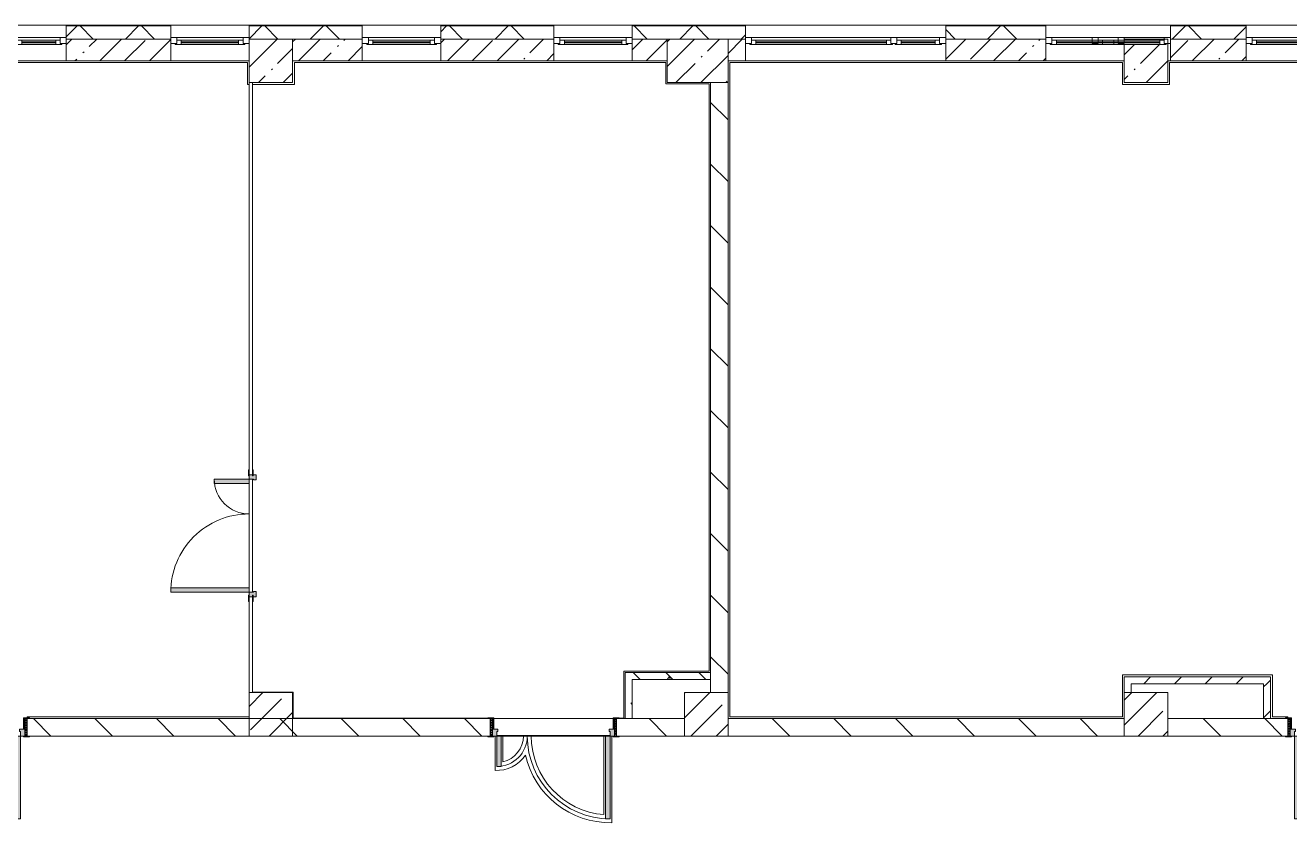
# Model space of a CAD drawing. Header units: millimetres. Extents: x 35111 to 235598, y -8553 to 29000.
# Drawn here: x 211568 to 226088, y 12405 to 21558 of the extents above; entities that cross this region are included whole.
import ezdxf

# ---------------------------------------------------------------- set-up
doc = ezdxf.new("R2010")
doc.units = ezdxf.units.MM
for name, color, linetype, lineweight, true_color in [('A-DOOR-2', 7, 'Continuous', 5, 0xaaaaaa), ('A-DOOR-3', 7, 'Continuous', 5, 0xe2e2e2), ('A-DOOR-FRAM-2', 7, 'Continuous', 5, 0xe2e2e2), ('A-DOOR-FRAM-3', 7, 'Continuous', 5, 0xaaaaaa), ('A-FLOR-2', 7, 'Continuous', 5, 0xaaaaaa), ('I-WALL-4', 7, 'Continuous', 5, 0x787878)]:
    doc.layers.add(name, color=color, linetype=linetype, lineweight=lineweight, true_color=true_color)
for name, color, linetype, lineweight in [('A-GLAZ-2', 7, 'Continuous', 5), ('A-WALL', 7, 'Continuous', 9), ('A-WALL-2', 7, 'Continuous', 5), ('I-WALL-3', 7, 'Continuous', 5), ('S-COLS-1', 7, 'Continuous', 5)]:
    doc.layers.add(name, color=color, linetype=linetype, lineweight=lineweight)
pattern_1 = [(45, (108587.53, 0), (-285.1231, 285.1231), []), (45, (108872.65, 0), (-285.1231, 285.1231), [504.031, -100.806, 16.764, -84.042])]
pattern_2 = [(135, (108587.53, 0), (-353.5534, -353.5534), [])]
pattern_3 = [(135, (108587.53, 0), (-377.1708, -377.1708), [533.4, -88.9, 17.78, -88.9]), (135, (108587.53, 376.94), (-377.1708, -377.1708), []), (50, (108587.53, 0), (637.6445, -55.7866), [66.675, -733.425]), (355, (108587.5, 0), (-123.3494, 668.6992), [53.34, -586.74]), (100.451, (108640.66, -4.65), (514.299, 612.908), [56.665, -623.315]), (46.184, (108587.5, 177.8), (948.7764, -147.1497), [100.012, -1100.137]), (96.636, (108666.6, 165.5), (830.909, 865.997), [84.998, -934.973]), (351.184, (108587.5, 177.8), (830.918, 865.988), [80.01, -880.11]), (21, (108676.43, 133.35), (530.6506, -357.9283), [66.675, -733.425]), (326, (108676.4, 133.35), (216.308, 644.6585), [53.34, -586.74]), (71.451, (108720.65, 103.5), (746.9596, 286.7243), [56.665, -623.315]), (37.5, (108587.53, 0), (10.81053, 295.9426), [16.764, -562.864, 16.764, -578.866, -588.962]), (37.5, (108587.53, 0), (10.81053, 295.9426), [-1175.258, 16.764, -572.198]), (7.5, (108587.53, 0), (233.8692, 350.63175), [16.764, -322.834, 16.764, -549.529, -224.472]), (7.5, (108587.53, 0), (233.8692, 350.63175), [-905.891, 16.764, -207.708]), (327.5, (108389.28, 0), (474.5678, -20.0513), [16.764, -205.486, 16.764, -676.656, -920.115]), (327.5, (108389.28, 0), (474.5678, -20.0513), [-915.67, 16.764, -903.351]), (317.5, (108300.4, 0), (518.4522, 88.9934), [16.764, -272.161, 16.764, -443.738, -653.415]), (317.5, (108300.4, 0), (518.4522, 88.9934), [-749.427, 16.764, -636.651])]
pattern_4 = [(45, (108587.53, 0), (-176.7767, 176.7767), [])]

# ---------------------------------------------------------------- blocks, each defined once
blk = doc.blocks.new('120_Окно_СКБ_1Ст - 120_Окно_СКБ_1Ст 900х2500_h_ с форточкой-22877787-3_9_2_птичка')
at = {"layer": 'A-GLAZ-2'}
for p, q in [((-450, -127), (-450, -57)), ((-450, -57), (-380, -57)), ((450, -57), (-450, -57)), ((-380, -127), (-450, -127)), ((-450, -127), (-400, -127)), ((-380, -127), (-400, -127)), ((-400, -127), (-400, -137)), ((-400, -137), (400, -137)), ((400, -137), (-400, -137)), ((-380, -57), (-380, -127)), ((380, -87), (-380, -87)), ((-380, -87), (-380, -127)), ((-330, -137), (-330, -87)), ((-330, -107), (330, -107)), ((330, -117), (-330, -117)), ((330, -137), (330, -87)), ((380, -127), (380, -57)), ((380, -57), (450, -57)), ((380, -127), (380, -87)), ((450, -127), (380, -127)), ((400, -127), (380, -127)), ((400, -137), (400, -127)), ((450, -57), (450, -127))]:
    blk.add_line(p, q, dxfattribs=at)
blk = doc.blocks.new('120_Окно_СКБ_1Ст - 120_Окно_СКБ_1Ст 900х2500_h_ с форточкой-22876038-3_9_2_птичка')
at = {"layer": 'A-GLAZ-2'}
for p, q in [((-450, -127), (-450, -57)), ((-450, -57), (-380, -57)), ((450, -57), (-450, -57)), ((-380, -127), (-450, -127)), ((-450, -127), (-400, -127)), ((-380, -127), (-400, -127)), ((-400, -127), (-400, -137)), ((-400, -137), (400, -137)), ((400, -137), (-400, -137)), ((-380, -57), (-380, -127)), ((380, -87), (-380, -87)), ((-380, -87), (-380, -127)), ((-330, -137), (-330, -87)), ((-330, -107), (330, -107)), ((330, -117), (-330, -117)), ((330, -137), (330, -87)), ((380, -127), (380, -57)), ((380, -57), (450, -57)), ((380, -127), (380, -87)), ((450, -127), (380, -127)), ((400, -127), (380, -127)), ((400, -127), (450, -127)), ((400, -137), (400, -127)), ((450, -57), (450, -127))]:
    blk.add_line(p, q, dxfattribs=at)
blk = doc.blocks.new('120_Окно_СКБ_1Ст - 120_Окно_СКБ_1Ст 900х2500_h_ с форточкой-V240-3_9_2_птичка')
at = {"layer": 'A-GLAZ-2'}
for p, q in [((-450, -127), (-450, -57)), ((-450, -57), (-380, -57)), ((450, -57), (-450, -57)), ((-380, -127), (-450, -127)), ((-450, -127), (-400, -127)), ((-380, -127), (-400, -127)), ((-400, -127), (-400, -137)), ((-400, -137), (400, -137)), ((400, -137), (-400, -137)), ((-380, -57), (-380, -127)), ((380, -87), (-380, -87)), ((-380, -87), (-380, -127)), ((-330, -137), (-330, -87)), ((-330, -107), (330, -107)), ((330, -117), (-330, -117)), ((330, -137), (330, -87)), ((380, -127), (380, -57)), ((380, -57), (450, -57)), ((380, -127), (380, -87)), ((450, -127), (380, -127)), ((400, -127), (380, -127)), ((400, -127), (450, -127)), ((400, -137), (400, -127)), ((450, -57), (450, -127))]:
    blk.add_line(p, q, dxfattribs=at)
blk = doc.blocks.new('120_Окно_СКБ_2Ст_Фрамуга сверху - 120_Окно_СКБ_2Ст_2300х2500_h_ ДОО-19727959-3_9_2_птичка')
at = {"layer": 'A-GLAZ-2'}
for p, q in [((-1150, -127), (-1150, -57)), ((-1150, -57), (-1080, -57)), ((1150, -57), (-1150, -57)), ((-1080, -127), (-1150, -127)), ((-1150, -127), (-1100, -127)), ((-1080, -127), (-1100, -127)), ((-1100, -127), (-1100, -137)), ((-1100, -137), (540, -137)), ((540, -137), (-1100, -137)), ((-1080, -57), (-1080, -127)), ((-1080, -57), (1080, -57)), ((520, -87), (-1080, -87)), ((-1080, -87), (-1080, -127)), ((-1030, -137), (-1030, -87)), ((-1030, -107), (470, -107)), ((470, -117), (-1030, -117)), ((470, -137), (470, -87)), ((520, -127), (520, -57)), ((520, -57), (590, -57)), ((520, -127), (520, -87)), ((590, -127), (520, -127)), ((540, -127), (520, -127)), ((540, -127), (570, -127)), ((540, -127), (570, -127)), ((540, -137), (540, -127)), ((590, -127), (570, -127)), ((570, -127), (570, -137)), ((570, -137), (1100, -137)), ((1100, -137), (570, -137)), ((590, -57), (590, -127)), ((1080, -87), (590, -87)), ((590, -87), (590, -127)), ((640, -137), (640, -87)), ((640, -107), (1030, -107)), ((1030, -117), (640, -117)), ((1030, -137), (1030, -87)), ((1080, -127), (1080, -57)), ((1080, -57), (1150, -57)), ((1080, -127), (1080, -87)), ((1150, -127), (1080, -127)), ((1100, -127), (1080, -127)), ((1100, -127), (1150, -127)), ((1100, -137), (1100, -127)), ((1150, -57), (1150, -127))]:
    blk.add_line(p, q, dxfattribs=at)
blk = doc.blocks.new('120_Окно_СКБ_2Ст_Фрамуга сверху - 120_Окно_СКБ_2Ст_2300х2500_h_ ДОО-23103760-3_9_2_птичка')
at = {"layer": 'A-GLAZ-2'}
for p, q in [((-1150, -127), (-1150, -57)), ((-1150, -57), (-1080, -57)), ((1150, -57), (-1150, -57)), ((-1080, -127), (-1150, -127)), ((-1150, -127), (-1100, -127)), ((-1080, -127), (-1100, -127)), ((-1100, -127), (-1100, -137)), ((-1100, -137), (540, -137)), ((540, -137), (-1100, -137)), ((-1080, -57), (-1080, -127)), ((-1080, -57), (1080, -57)), ((520, -87), (-1080, -87)), ((-1080, -87), (-1080, -127)), ((-1030, -137), (-1030, -87)), ((-1030, -107), (470, -107)), ((470, -117), (-1030, -117)), ((470, -137), (470, -87)), ((520, -127), (520, -57)), ((520, -57), (590, -57)), ((520, -127), (520, -87)), ((590, -127), (520, -127)), ((540, -127), (520, -127)), ((540, -127), (570, -127)), ((540, -127), (570, -127)), ((540, -137), (540, -127)), ((590, -127), (570, -127)), ((570, -127), (570, -137)), ((570, -137), (1100, -137)), ((1100, -137), (570, -137)), ((590, -57), (590, -127)), ((1080, -87), (590, -87)), ((590, -87), (590, -127)), ((640, -137), (640, -87)), ((640, -107), (1030, -107)), ((1030, -117), (640, -117)), ((1030, -137), (1030, -87)), ((1080, -127), (1080, -57)), ((1080, -57), (1150, -57)), ((1080, -127), (1080, -87)), ((1150, -127), (1080, -127)), ((1100, -127), (1080, -127)), ((1100, -127), (1150, -127)), ((1100, -137), (1100, -127)), ((1150, -57), (1150, -127))]:
    blk.add_line(p, q, dxfattribs=at)
blk = doc.blocks.new('110_Дверь_СКБ_2Ст - Д-6_л__ ДОО_Дв_1450x2100h_Дверь из раздевальной в коридор-32357677-3_9_2_птичка')
at = {"layer": 'A-DOOR-2'}
h = blk.add_hatch(dxfattribs=at)
h.set_pattern_fill('FP_134', color=256, style=0, pattern_type=2)
h.set_pattern_definition([(135, (1576.41, 164.685), (-14.14214, -14.14214), []), (225, (1576.41, 164.685), (14.14214, -14.14214), [])])
h.paths.add_polyline_path([(737.5, 100), (712.5, 100), (712.5, -100), (737.5, -100), (737.5, -34.8)])
at = {"layer": 'A-DOOR-3'}
for points in [[(-587.5, 1050), (-637.5, 1050), (-637.5, 100), (-587.5, 100), (-587.5, 543.6)], [(612.5, 450), (612.5, 100), (662.5, 100), (662.5, 450)]]:
    blk.add_hatch(color=256, dxfattribs=at).paths.add_polyline_path(points)
h = blk.add_hatch(color=256, dxfattribs=at)
h.paths.add_polyline_path([(662.5, 100), (662.5, 50), (652.5, 50), (652.5, 20), (712.5, 20), (712.5, 100), (672.8, 100)])
h.paths.add_polyline_path([(-637.5, 100), (-687.5, 100), (-687.5, 20), (-627.5, 20), (-627.5, 50), (-637.5, 50)])
at = {"layer": 'A-DOOR-FRAM-2'}
for points in [[(-672.5, 108), (-742.5, 108), (-742.5, 100), (-672.5, 100)], [(-672.5, 20), (-687.5, 20), (-687.5, -100), (-672.5, -100), (-672.5, -34.8)], [(697.5, 108), (697.5, 100), (767.5, 100), (767.5, 108)], [(712.5, 20), (697.5, 20), (697.5, -100), (712.5, -100), (712.5, -34.8)], [(-672.5, -100), (-742.5, -100), (-742.5, -108), (-672.5, -108)], [(697.5, -100), (697.5, -108), (767.5, -108), (767.5, -100)]]:
    blk.add_hatch(color=256, dxfattribs=at).paths.add_polyline_path(points)
at = {"layer": 'A-DOOR-FRAM-3'}
h = blk.add_hatch(dxfattribs=at)
h.set_pattern_fill('FP_135', color=256, style=0, pattern_type=2)
h.set_pattern_definition([(45, (-546.384, 164.685), (-14.1421, 14.1421), []), (135, (-546.384, 164.685), (-14.1421, -14.1421), [])])
h.paths.add_polyline_path([(-712.5, 100), (-712.5, -100), (-687.5, -100), (-687.5, 100)])
at = {"layer": 'A-DOOR-2'}
for p, q in [((-637.5, 1050), (-637.5, 100)), ((-587.5, 1050), (-637.5, 1050)), ((-587.5, 100), (-587.5, 1050)), ((662.5, 450), (612.5, 450)), ((612.5, 450), (612.5, 100)), ((662.5, 100), (662.5, 450)), ((-637.5, 100), (-587.5, 100)), ((612.5, 100), (662.5, 100))]:
    blk.add_line(p, q, dxfattribs=at)
for centre, radius, start, end in [((-637.5, 100), 950, 0, 90), ((662.5, 100), 350, 90, 180)]:
    blk.add_arc(centre, radius, start, end, dxfattribs=at)
at = {"layer": 'A-DOOR-FRAM-3'}
for p, q in [((-672.5, 108), (-742.5, 108)), ((-742.5, 108), (-742.5, 100)), ((-742.5, 100), (-672.5, 100)), ((-687.5, 100), (-712.5, 100)), ((-712.5, 100), (-712.5, -100)), ((-637.5, 100), (-687.5, 100)), ((-687.5, 100), (-687.5, 20)), ((-687.5, -100), (-687.5, 100)), ((-687.5, 20), (-627.5, 20)), ((-672.5, 20), (-687.5, 20)), ((-687.5, 20), (-687.5, -100)), ((-672.5, 100), (-672.5, 108)), ((-672.5, -100), (-672.5, 20)), ((-637.5, 50), (-637.5, 100)), ((-627.5, 50), (-637.5, 50)), ((-627.5, 20), (-627.5, 50)), ((662.5, 50), (652.5, 50)), ((652.5, 50), (652.5, 20)), ((652.5, 20), (712.5, 20)), ((662.5, 100), (662.5, 50)), ((712.5, 100), (662.5, 100)), ((767.5, 108), (697.5, 108)), ((697.5, 108), (697.5, 100)), ((697.5, 100), (767.5, 100)), ((712.5, 20), (697.5, 20)), ((697.5, 20), (697.5, -100)), ((712.5, 20), (712.5, 100)), ((737.5, 100), (712.5, 100)), ((712.5, 100), (712.5, -100)), ((712.5, -100), (712.5, 20)), ((737.5, -100), (737.5, 100)), ((767.5, 100), (767.5, 108)), ((-672.5, -100), (-742.5, -100)), ((-742.5, -100), (-742.5, -108)), ((-742.5, -108), (-672.5, -108)), ((-712.5, -100), (-687.5, -100)), ((-687.5, -100), (-672.5, -100)), ((-672.5, -108), (-672.5, -100)), ((697.5, -100), (712.5, -100)), ((767.5, -100), (697.5, -100)), ((697.5, -100), (697.5, -108)), ((697.5, -108), (767.5, -108)), ((712.5, -100), (737.5, -100)), ((767.5, -108), (767.5, -100))]:
    blk.add_line(p, q, dxfattribs=at)
blk = doc.blocks.new('BSC_Колонна _Прямоугольная - 500х500-23282985-3_9_2_птичка')
at = {"layer": 'S-COLS-1'}
h = blk.add_hatch(dxfattribs=at)
h.set_pattern_fill('FP_147', color=256, style=0, pattern_type=2)
h.set_pattern_definition([(45, (-115850.45, -21150), (-285.1231, 285.1231), []), (45, (-115565.32, -21150), (-285.1231, 285.1231), [504.031, -100.806, 16.764, -84.042])])
h.paths.add_polyline_path([(-250, -250), (250, -250), (250, 250), (-250, 250), (-250, 238), (210, 238), (210, 198), (230, 198), (230, 188), (-250, 188)])
for p, q in [((250, 250), (-250, 250)), ((-250, 250), (-250, 238)), ((-250, 188), (-250, -250)), ((250, -250), (250, 250)), ((-250, -250), (250, -250))]:
    blk.add_line(p, q, dxfattribs=at)
blk = doc.blocks.new('BSC_Колонна _Прямоугольная - 500х500-23282986-3_9_2_птичка')
at = {"layer": 'S-COLS-1'}
h = blk.add_hatch(dxfattribs=at)
h.set_pattern_fill('FP_159', color=256, style=0, pattern_type=2)
h.set_pattern_definition([(45, (-105800, -21150), (-285.1231, 285.1231), []), (45, (-105514.88, -21150), (-285.1231, 285.1231), [504.031, -100.806, 16.764, -84.042])])
h.paths.add_polyline_path([(-250, -250), (250, -250), (250, 250), (-250, 250), (-250, -95)])
for p, q in [((250, 250), (-250, 250)), ((-250, 250), (-250, -250)), ((250, -250), (250, 250)), ((-250, -250), (250, -250))]:
    blk.add_line(p, q, dxfattribs=at)
blk = doc.blocks.new('BSC_Колонна _Прямоугольная - 700х500-V313-3_9_2_птичка')
at = {"layer": 'S-COLS-1'}
h = blk.add_hatch(dxfattribs=at)
h.set_pattern_fill('FP_167', color=256, style=0, pattern_type=2)
h.set_pattern_definition([(45, (-110700, -21150), (-285.1231, 285.1231), []), (45, (-110414.88, -21150), (-285.1231, 285.1231), [504.031, -100.806, 16.764, -84.042])])
h.paths.add_polyline_path([(-350, -250), (350, -250), (350, 250), (-350, 250)])
for p, q in [((350, 250), (-350, 250)), ((-350, 250), (-350, -250)), ((350, -250), (350, 250)), ((-350, -250), (350, -250))]:
    blk.add_line(p, q, dxfattribs=at)
blk = doc.blocks.new('110_Дверь_СКБ_2Ст - Д-5_п_ Из игровой в коридор-32357676-3_9_2_птичка')
at = {"layer": 'A-DOOR-3'}
for points in [[(-638, 920), (-638, 20), (-588, 20), (-588, 920)], [(612, 226), (612, 20), (662, 20), (662, 420), (612, 420)]]:
    blk.add_hatch(color=256, dxfattribs=at).paths.add_polyline_path(points)
h = blk.add_hatch(color=256, dxfattribs=at)
h.paths.add_polyline_path([(-688, 20), (-688, -60), (-628, -60), (-628, -30), (-638, -30), (-638, 20)])
h.paths.add_polyline_path([(652, -60), (712, -60), (712, 20), (662, 20), (662, -30), (652, -30)])
at = {"layer": 'A-DOOR-FRAM-2'}
for points in [[(-742, 20), (-672, 20), (-672, 28), (-742, 28)], [(698, 20), (768, 20), (768, 28), (698, 28)], [(-742, -28), (-672, -28), (-672, -20), (-742, -20)], [(698, -28), (768, -28), (768, -20), (698, -20)]]:
    blk.add_hatch(color=256, dxfattribs=at).paths.add_polyline_path(points)
at = {"layer": 'A-DOOR-2'}
for p, q in [((-638, 920), (-638, 20)), ((-588, 920), (-638, 920)), ((-588, 20), (-588, 920)), ((662, 420), (612, 420)), ((612, 420), (612, 20)), ((662, 20), (662, 420)), ((-638, 20), (-588, 20)), ((612, 20), (662, 20))]:
    blk.add_line(p, q, dxfattribs=at)
for centre, radius, start, end in [((-638, 20), 900, 0, 90), ((662, 20), 400, 90, 180)]:
    blk.add_arc(centre, radius, start, end, dxfattribs=at)
at = {"layer": 'A-DOOR-FRAM-3'}
for p, q in [((-672, 28), (-742, 28)), ((-742, 28), (-742, 20)), ((-742, 20), (-672, 20)), ((-638, 20), (-688, 20)), ((-688, 20), (-688, -60)), ((-672, 20), (-672, 28)), ((-638, -30), (-638, 20)), ((662, 20), (662, -30)), ((712, 20), (662, 20)), ((768, 28), (698, 28)), ((698, 28), (698, 20)), ((698, 20), (768, 20)), ((712, -60), (712, 20)), ((768, 20), (768, 28)), ((-672, -20), (-742, -20)), ((-742, -20), (-742, -28)), ((-742, -28), (-672, -28)), ((-688, -60), (-628, -60)), ((-672, -19), (-688, -19)), ((-688, -19), (-688, -20)), ((-688, -20), (-672, -20)), ((-672, -20), (-672, -19)), ((-672, -28), (-672, -20)), ((-628, -30), (-638, -30)), ((-628, -60), (-628, -30)), ((662, -30), (652, -30)), ((652, -30), (652, -60)), ((652, -60), (712, -60)), ((712, -19), (698, -19)), ((698, -19), (698, -20)), ((698, -20), (712, -20)), ((768, -20), (698, -20)), ((698, -20), (698, -28)), ((698, -28), (768, -28)), ((712, -20), (712, -19)), ((768, -28), (768, -20))]:
    blk.add_line(p, q, dxfattribs=at)
blk = doc.blocks.new('120_Окно_СКБ_1Ст - 120_Окно_СКБ_1Ст 900х2500_h_ с форточкой-V333-3_9_2_птичка')
at = {"layer": 'A-GLAZ-2'}
for p, q in [((-450, -127), (-450, -57)), ((-450, -57), (-380, -57)), ((450, -57), (-450, -57)), ((-380, -127), (-450, -127)), ((-380, -127), (-400, -127)), ((-400, -127), (-400, -137)), ((-400, -137), (400, -137)), ((400, -137), (-400, -137)), ((-380, -57), (-380, -127)), ((380, -87), (-380, -87)), ((-380, -87), (-380, -127)), ((-330, -137), (-330, -87)), ((-330, -107), (330, -107)), ((330, -117), (-330, -117)), ((330, -137), (330, -87)), ((380, -127), (380, -57)), ((380, -57), (450, -57)), ((380, -127), (380, -87)), ((450, -127), (380, -127)), ((400, -127), (380, -127)), ((400, -137), (400, -127)), ((420, -127), (450, -127)), ((450, -57), (450, -127))]:
    blk.add_line(p, q, dxfattribs=at)
blk = doc.blocks.new('110_Дверь_СКБ_2Ст - Д-6_п__ ДОО_Дв_1450x2100h_Дверь из раздевальной в коридор-32358047-3_9_2_птичка')
at = {"layer": 'A-DOOR-2'}
h = blk.add_hatch(dxfattribs=at)
h.set_pattern_fill('FP_189', color=256, style=0, pattern_type=2)
h.set_pattern_definition([(225, (1576.41, -164.685), (-14.14214, 14.14214), []), (135, (1576.41, -164.685), (14.14214, 14.14214), [])])
h.paths.add_polyline_path([(737.5, -100), (737.5, 100), (712.5, 100), (712.5, -100)])
at = {"layer": 'A-DOOR-3'}
h = blk.add_hatch(color=256, dxfattribs=at)
h.paths.add_polyline_path([(-637.5, -100), (-637.5, -50), (-627.5, -50), (-627.5, -20), (-687.5, -20), (-687.5, -100)])
h.paths.add_polyline_path([(662.5, -100), (712.5, -100), (712.5, -20), (652.5, -20), (652.5, -50), (662.5, -50)])
for points in [[(-587.5, -1050), (-587.5, -100), (-637.5, -100), (-637.5, -1050)], [(662.5, -450), (662.5, -100), (612.5, -100), (612.5, -450)]]:
    blk.add_hatch(color=256, dxfattribs=at).paths.add_polyline_path(points)
at = {"layer": 'A-DOOR-FRAM-2'}
for points in [[(-672.5, 100), (-672.5, 108), (-742.5, 108), (-742.5, 100)], [(-672.5, -20), (-672.5, 100), (-687.5, 100), (-687.5, -20)], [(767.5, 100), (767.5, 108), (697.5, 108), (697.5, 100)], [(712.5, -20), (712.5, 100), (697.5, 100), (697.5, -20)], [(-672.5, -108), (-672.5, -100), (-742.5, -100), (-742.5, -108)], [(767.5, -108), (767.5, -100), (697.5, -100), (697.5, -108)]]:
    blk.add_hatch(color=256, dxfattribs=at).paths.add_polyline_path(points)
at = {"layer": 'A-DOOR-FRAM-3'}
h = blk.add_hatch(dxfattribs=at)
h.set_pattern_fill('FP_190', color=256, style=0, pattern_type=2)
h.set_pattern_definition([(315, (-546.384, -164.685), (-14.1421, -14.1421), []), (225, (-546.384, -164.685), (-14.1421, 14.1421), [])])
h.paths.add_polyline_path([(-687.5, -100), (-687.5, 100), (-712.5, 100), (-712.5, -100)])
at = {"layer": 'A-DOOR-2'}
for p, q in [((-637.5, -100), (-587.5, -100)), ((-637.5, -1050), (-637.5, -100)), ((-587.5, -100), (-587.5, -1050)), ((612.5, -100), (662.5, -100)), ((612.5, -450), (612.5, -100)), ((662.5, -100), (662.5, -450)), ((662.5, -450), (612.5, -450)), ((-587.5, -1050), (-637.5, -1050))]:
    blk.add_line(p, q, dxfattribs=at)
for centre, radius, start, end in [((-637.5, -100), 950, 270, 360), ((662.5, -100), 350, 180, 270)]:
    blk.add_arc(centre, radius, start, end, dxfattribs=at)
at = {"layer": 'A-DOOR-FRAM-3'}
for p, q in [((-742.5, 108), (-672.5, 108)), ((-742.5, 100), (-742.5, 108)), ((-672.5, 100), (-742.5, 100)), ((-712.5, 100), (-687.5, 100)), ((-712.5, -100), (-712.5, 100)), ((-687.5, 100), (-687.5, -100)), ((-687.5, 100), (-672.5, 100)), ((-687.5, -20), (-687.5, 100)), ((-672.5, 108), (-672.5, 100)), ((-672.5, 100), (-672.5, -20)), ((697.5, 100), (697.5, 108)), ((697.5, 108), (767.5, 108)), ((697.5, -20), (697.5, 100)), ((697.5, 100), (712.5, 100)), ((767.5, 100), (697.5, 100)), ((712.5, -100), (712.5, 100)), ((712.5, 100), (737.5, 100)), ((712.5, 100), (712.5, -20)), ((737.5, 100), (737.5, -100)), ((767.5, 108), (767.5, 100)), ((-742.5, -100), (-672.5, -100)), ((-742.5, -108), (-742.5, -100)), ((-672.5, -108), (-742.5, -108)), ((-687.5, -100), (-712.5, -100)), ((-687.5, -20), (-627.5, -20)), ((-687.5, -100), (-687.5, -20)), ((-672.5, -20), (-687.5, -20)), ((-637.5, -100), (-687.5, -100)), ((-672.5, -100), (-672.5, -108)), ((-637.5, -50), (-637.5, -100)), ((-627.5, -50), (-637.5, -50)), ((-627.5, -20), (-627.5, -50)), ((652.5, -20), (712.5, -20)), ((652.5, -50), (652.5, -20)), ((662.5, -50), (652.5, -50)), ((662.5, -100), (662.5, -50)), ((712.5, -100), (662.5, -100)), ((712.5, -20), (697.5, -20)), ((697.5, -108), (697.5, -100)), ((697.5, -100), (767.5, -100)), ((767.5, -108), (697.5, -108)), ((712.5, -20), (712.5, -100)), ((737.5, -100), (712.5, -100)), ((767.5, -100), (767.5, -108))]:
    blk.add_line(p, q, dxfattribs=at)

msp = doc.modelspace()

# ---------------------------------------------------------------- hatches: boundary and pattern name
at = {"layer": 'A-WALL-2'}
h = msp.add_hatch(dxfattribs=at)
h.set_pattern_fill('FP_105', color=256, style=0, pattern_type=2)
h.set_pattern_definition([(45, (108587.53, 0), (-353.5534, 353.5534), []), (135, (108587.53, 0), (-353.5534, -353.5534), [])])
h.paths.add_polyline_path([(233817.5, 21400), (233817.5, 21550), (228737.7, 21550), (228737.7, 21400), (233667.5, 21400)])
h.paths.add_polyline_path([(227837.7, 21400), (227837.7, 21550), (226488, 21550), (226488, 21400), (226981.9, 21400)])
h.paths.add_polyline_path([(215438, 21400), (215438, 21550), (214137.7, 21550), (214137.7, 21400), (214863.2, 21400)])
h.paths.add_polyline_path([(216338, 21400), (217638, 21400), (217638, 21550), (216338, 21550)])
h.paths.add_polyline_path([(201897.5, 21400), (201897.5, 21550), (201877.5, 21550), (201877.5, 21400)])
h.paths.add_polyline_path([(218538, 21400), (219837.5, 21400), (219837.5, 21550), (218538, 21550)])
h.paths.add_polyline_path([(225117.5, 21400), (225588, 21400), (225588, 21550), (224718, 21550), (224718, 21400)])
h.paths.add_polyline_path([(222137.5, 21400), (223288, 21400), (223288, 21550), (222137.5, 21550)])
h.paths.add_polyline_path([(206473.4, 21400), (209737.5, 21400), (209737.5, 21550), (205197.5, 21550), (205197.5, 21400)])
h.paths.add_polyline_path([(212066.6, 21400), (213237.7, 21400), (213237.7, 21550), (212037.5, 21550), (212037.5, 21400)])
at = {"layer": 'I-WALL-3'}
h = msp.add_hatch(dxfattribs=at)
h.set_pattern_fill('FP_101', color=256, style=0, pattern_type=2)
h.set_pattern_definition(pattern_1)
h.paths.add_polyline_path([(219637.5, 21150), (219837.5, 21150), (219837.5, 21400), (219637.5, 21400), (219637.5, 21275)])
h.paths.add_polyline_path([(229627.5, 21150), (229627.5, 21400), (229437.5, 21400), (229437.5, 21150)])
h.paths.add_polyline_path([(218937.5, 21150), (218937.5, 21400), (218538, 21400), (218538, 21150)])
h.paths.add_polyline_path([(222137.5, 21150), (223288, 21150), (223288, 21400), (222137.5, 21400)])
h.paths.add_polyline_path([(226981.9, 21150), (227837.7, 21150), (227837.7, 21400), (226488, 21400), (226488, 21150)])
h.paths.add_polyline_path([(217638, 21150), (217638, 21400), (216338, 21400), (216338, 21150)])
h.paths.add_polyline_path([(225588, 21150), (225588, 21400), (224718, 21400), (224718, 21150), (225117.5, 21150)])
h.paths.add_polyline_path([(214637.5, 21150), (215438, 21150), (215438, 21400), (214637.5, 21400), (214637.5, 21246.1)])
h.paths.add_polyline_path([(212066.6, 21150), (213237.7, 21150), (213237.7, 21400), (212037.5, 21400), (212037.5, 21150)])
h.paths.add_polyline_path([(209387.5, 21150), (209737.5, 21150), (209737.5, 21400), (209387.5, 21400)])
h = msp.add_hatch(dxfattribs=at)
h.set_pattern_fill('FP_104', color=256, style=0, pattern_type=2)
h.set_pattern_definition(pattern_2)
h.paths.add_polyline_path([(219637.5, 13900), (219637.5, 20900), (219437.5, 20900), (219437.5, 13900), (219524.3, 13900)])
h = msp.add_hatch(dxfattribs=at)
h.set_pattern_fill('FP_106', color=256, style=0, pattern_type=2)
h.set_pattern_definition(pattern_4)
h.paths.add_polyline_path([(225868, 14000), (225868, 14080), (224267.5, 14080), (224267.5, 14000), (225788, 14000)])
h = msp.add_hatch(dxfattribs=at)
h.set_pattern_fill('FP_106', color=256, style=0, pattern_type=2)
h.set_pattern_definition(pattern_4)
h.paths.add_polyline_path([(225868, 13600), (225868, 14000), (225788, 14000), (225788, 13600)])
h = msp.add_hatch(dxfattribs=at)
h.set_pattern_fill('FP_104', color=256, style=0, pattern_type=2)
h.set_pattern_definition(pattern_2)
h.paths.add_polyline_path([(226038, 13400), (226068, 13400), (226068, 13600), (224687.5, 13600), (224687.5, 13400), (225117.5, 13400)])
h.paths.add_polyline_path([(227518, 13400), (229517.5, 13400), (229517.5, 13600), (227518, 13600), (227518, 13534.8)])
h.paths.add_polyline_path([(216907.5, 13400), (216907.5, 13600), (211587.5, 13600), (211587.5, 13400), (216877.5, 13400)])
h.paths.add_polyline_path([(221388.7, 13400), (224187.5, 13400), (224187.5, 13600), (219637.5, 13600), (219637.5, 13400), (220456.5, 13400)])
h.paths.add_polyline_path([(219137.5, 13400), (219137.5, 13600), (218357.5, 13600), (218357.5, 13400), (218387.5, 13400)])
h.paths.add_polyline_path([(209687.5, 13400), (210137.5, 13400), (210137.5, 13600), (209687.5, 13600), (209687.5, 13534.8)])
at = {"layer": 'I-WALL-4'}
h = msp.add_hatch(dxfattribs=at)
h.set_pattern_fill('FP_111', color=256, style=0, pattern_type=2)
h.set_pattern_definition(pattern_3)
h.paths.add_polyline_path([(218537.5, 13600), (218537.5, 14130), (218457.5, 14130), (218457.5, 13600)])
h = msp.add_hatch(dxfattribs=at)
h.set_pattern_fill('FP_111', color=256, style=0, pattern_type=2)
h.set_pattern_definition(pattern_3)
h.paths.add_polyline_path([(219437.5, 14050), (219437.5, 14130), (218537.5, 14130), (218537.5, 14050)])
at = {"layer": 'S-COLS-1'}
h = msp.add_hatch(dxfattribs=at)
h.set_pattern_fill('FP_101', color=256, style=0, pattern_type=2)
h.set_pattern_definition(pattern_1)
h.paths.add_polyline_path([(214637.5, 13400), (214637.5, 13900), (214137.5, 13900), (214137.5, 13400)])
h = msp.add_hatch(dxfattribs=at)
h.set_pattern_fill('FP_101', color=256, style=0, pattern_type=2)
h.set_pattern_definition(pattern_1)
h.paths.add_polyline_path([(219524.3, 13400), (219637.5, 13400), (219637.5, 13900), (219137.5, 13900), (219137.5, 13400)])
h = msp.add_hatch(dxfattribs=at)
h.set_pattern_fill('FP_101', color=256, style=0, pattern_type=2)
h.set_pattern_definition(pattern_1)
h.paths.add_polyline_path([(224187.5, 13400), (224687.5, 13400), (224687.5, 13900), (224187.5, 13900), (224187.5, 13534.8)])

# ---------------------------------------------------------------- linework, layer by layer
at = {"layer": 'A-FLOR-2'}
for p, q in [((214117.5, 21130), (209407.5, 21130)), ((214117.5, 20880), (214117.5, 21130)), ((218922.5, 21130), (214657.5, 21130)), ((214657.5, 21130), (214657.5, 20880)), ((218922.5, 20885), (218922.5, 21130)), ((219657.5, 21130), (219657.5, 13621)), ((224168, 21130), (219657.5, 21130)), ((224168, 20880), (224168, 21130)), ((228717.7, 21130), (224708, 21130)), ((224708, 21130), (224708, 20880)), ((214137.7, 20880), (214117.5, 20880)), ((214657.5, 20880), (214177.5, 20880)), ((219422.5, 20885), (218922.5, 20885)), ((219422.5, 14145), (219422.5, 20885)), ((224708, 20880), (224168, 20880)), ((218442.5, 13605), (218442.5, 14145)), ((218442.5, 14145), (219422.5, 14145)), ((224166.5, 13621), (224166.5, 14101)), ((224166.5, 14101), (225889, 14101)), ((225889, 14101), (225889, 13621)), ((214177.3, 13905), (214642.5, 13905)), ((214642.5, 13905), (214642.5, 13605)), ((211587.5, 13608), (211587.5, 13620)), ((211587.5, 13620), (214137.5, 13620)), ((214642.5, 13605), (216877.5, 13605)), ((218387.5, 13605), (218442.5, 13605)), ((219657.5, 13621), (224166.5, 13621)), ((225889, 13621), (226068, 13621)), ((226068, 13621), (226068, 13608)), ((216961.8, 13400), (216961.8, 13005.6)), ((216982.5, 13405), (218282.5, 13405)), ((217051.8, 13400), (217032.5, 13400)), ((217051.8, 13102.9), (217051.8, 13400)), ((217377.9, 13400), (217287.9, 13400)), ((218232.5, 13400), (218212.9, 13400)), ((218212.9, 13400), (218212.9, 12497.7)), ((218302.9, 12405.2), (218302.9, 13400))]:
    msp.add_line(p, q, dxfattribs=at)
for centre, radius, start, end in [((216982.9, 13400), 305, 283.0427, 360), ((218282.9, 13400), 905, 180, 265.56313), ((216982.9, 13400), 395, 266.92799, 326.45952), ((218282.9, 13400), 995, 192.67054, 271.1511)]:
    msp.add_arc(centre, radius, start, end, dxfattribs=at)
at = {"layer": 'A-WALL'}
for p, q in [((213237.7, 21553), (212037.5, 21553)), ((213237.7, 21550), (212037.5, 21550)), ((215438, 21553), (214137.7, 21553)), ((215438, 21550), (214137.7, 21550)), ((217638, 21553), (216338, 21553)), ((217638, 21550), (216338, 21550)), ((219837.5, 21553), (218538, 21553)), ((219837.5, 21550), (218538, 21550)), ((223288, 21553), (222137.5, 21553)), ((223288, 21550), (222137.5, 21550)), ((225588, 21553), (224718, 21553)), ((225588, 21550), (224718, 21550)), ((213237.7, 21400), (212037.5, 21400)), ((215438, 21400), (214637.5, 21400)), ((217638, 21400), (216338, 21400)), ((218937.5, 21400), (218538, 21400)), ((219837.5, 21400), (219637.5, 21400)), ((223288, 21400), (222137.5, 21400)), ((225588, 21400), (224718, 21400)), ((219437.5, 14050), (219437.5, 14130)), ((225788, 13600), (225868, 13600))]:
    msp.add_line(p, q, dxfattribs=at)
at = {"layer": 'A-WALL-2'}
for p, q in [((216338, 21558), (205197.5, 21558)), ((212037.5, 21558), (212037.5, 21400)), ((213237.7, 21400), (213237.7, 21558)), ((214137.7, 21558), (214137.7, 21400)), ((215438, 21400), (215438, 21558)), ((227837.7, 21558), (216338, 21558)), ((216338, 21558), (216338, 21400)), ((217638, 21400), (217638, 21558)), ((218538, 21558), (218538, 21400)), ((219837.5, 21400), (219837.5, 21558)), ((222137.5, 21558), (222137.5, 21400)), ((223288, 21400), (223288, 21558)), ((224718, 21558), (224718, 21400)), ((225588, 21400), (225588, 21558))]:
    msp.add_line(p, q, dxfattribs=at)
at = {"layer": 'I-WALL-3'}
for p, q in [((212037.5, 21400), (212037.5, 21150)), ((213237.7, 21150), (213237.7, 21400)), ((215438, 21150), (215438, 21400)), ((216338, 21400), (216338, 21150)), ((217638, 21150), (217638, 21400)), ((218538, 21400), (218538, 21150)), ((219837.5, 21150), (219837.5, 21400)), ((222137.5, 21400), (222137.5, 21150)), ((223288, 21150), (223288, 21400)), ((224718, 21400), (224718, 21150)), ((225588, 21150), (225588, 21400)), ((214137.5, 21150), (209387.5, 21150)), ((214637.5, 21150), (218937.5, 21150)), ((224185.3, 21150), (219637.5, 21150)), ((224688, 21150), (228737.5, 21150)), ((214137.5, 20900), (214137.5, 16455)), ((214177.5, 16455), (214177.5, 20900)), ((219437.5, 20900), (219437.5, 14130)), ((219637.5, 13900), (219637.5, 20900)), ((214137.5, 15100), (214137.5, 16300)), ((214177.5, 16350), (214177.5, 15050)), ((214137.5, 14945), (214137.5, 13900)), ((214177.5, 13900), (214177.5, 14945)), ((218457.5, 14130), (218457.5, 13600)), ((219437.5, 14130), (218457.5, 14130)), ((218537.5, 13600), (218537.5, 14050)), ((218537.5, 14050), (219437.5, 14050)), ((219437.5, 14050), (219437.5, 13900)), ((224187.5, 14080), (224187.5, 13900)), ((225868, 14080), (224187.5, 14080)), ((224267.5, 13900), (224267.5, 14000)), ((224267.5, 14000), (225788, 14000)), ((225788, 14000), (225788, 13600)), ((225868, 13600), (225868, 14080)), ((214137.5, 13900), (214177.5, 13900)), ((219437.5, 13900), (219637.5, 13900)), ((224187.5, 13900), (224267.5, 13900)), ((216877.5, 13600), (211617.5, 13600)), ((216947.5, 13600), (218317.5, 13600)), ((219137.5, 13600), (218387.5, 13600)), ((219137.5, 13400), (219137.5, 13600)), ((224187.5, 13600), (219637.5, 13600)), ((219637.5, 13600), (219637.5, 13400)), ((224187.5, 13400), (224187.5, 13600)), ((225788, 13600), (224687.5, 13600)), ((224687.5, 13600), (224687.5, 13400)), ((226038, 13600), (225868, 13600)), ((211617.5, 13400), (216877.5, 13400)), ((217287.9, 13400), (217051.8, 13400)), ((218212.9, 13400), (217377.9, 13400)), ((218387.5, 13400), (219137.5, 13400)), ((219637.5, 13400), (224187.5, 13400)), ((224687.5, 13400), (226038, 13400))]:
    msp.add_line(p, q, dxfattribs=at)
at = {"layer": 'S-COLS-1'}
for p, q in [((214637.5, 13900), (214137.5, 13900)), ((214137.5, 13900), (214137.5, 13400)), ((214637.5, 13400), (214637.5, 13900)), ((219437.5, 13900), (219137.5, 13900)), ((219137.5, 13900), (219137.5, 13600)), ((219637.5, 13900), (219437.5, 13900)), ((219637.5, 13600), (219637.5, 13900)), ((224687.5, 13900), (224187.5, 13900)), ((224187.5, 13900), (224187.5, 13600)), ((224687.5, 13600), (224687.5, 13900)), ((219137.5, 13600), (219137.5, 13400)), ((219637.5, 13400), (219637.5, 13600)), ((224187.5, 13600), (224187.5, 13400)), ((224687.5, 13400), (224687.5, 13600)), ((214137.5, 13400), (214637.5, 13400)), ((219137.5, 13400), (219637.5, 13400)), ((224187.5, 13400), (224687.5, 13400))]:
    msp.add_line(p, q, dxfattribs=at)

# ---------------------------------------------------------------- block references
at = {"layer": 'A-DOOR-2'}
for name, p, rotation in [('110_Дверь_СКБ_2Ст - Д-5_п_ Из игровой в коридор-32357676-3_9_2_птичка', (214157.5, 15687.5), 89.99999999999986), ('110_Дверь_СКБ_2Ст - Д-6_л__ ДОО_Дв_1450x2100h_Дверь из раздевальной в коридор-32357677-3_9_2_птичка', (210875, 13500), 180), ('110_Дверь_СКБ_2Ст - Д-6_л__ ДОО_Дв_1450x2100h_Дверь из раздевальной в коридор-32357677-3_9_2_птичка', (217645, 13500), 180)]:
    msp.add_blockref(name, p, dxfattribs=dict(at, rotation=rotation))
msp.add_blockref('110_Дверь_СКБ_2Ст - Д-6_п__ ДОО_Дв_1450x2100h_Дверь из раздевальной в коридор-32358047-3_9_2_птичка', (226780.5, 13500), dxfattribs=at)
at = {"layer": 'A-GLAZ-2'}
for name, p in [('120_Окно_СКБ_2Ст_Фрамуга сверху - 120_Окно_СКБ_2Ст_2300х2500_h_ ДОО-19727959-3_9_2_птичка', (210887.5, 21475)), ('120_Окно_СКБ_1Ст - 120_Окно_СКБ_1Ст 900х2500_h_ с форточкой-V240-3_9_2_птичка', (213687.7, 21475)), ('120_Окно_СКБ_1Ст - 120_Окно_СКБ_1Ст 900х2500_h_ с форточкой-22876038-3_9_2_птичка', (215888, 21475)), ('120_Окно_СКБ_1Ст - 120_Окно_СКБ_1Ст 900х2500_h_ с форточкой-22876038-3_9_2_птичка', (218088, 21475)), ('120_Окно_СКБ_2Ст_Фрамуга сверху - 120_Окно_СКБ_2Ст_2300х2500_h_ ДОО-23103760-3_9_2_птичка', (220987.5, 21475)), ('120_Окно_СКБ_1Ст - 120_Окно_СКБ_1Ст 900х2500_h_ с форточкой-22877787-3_9_2_птичка', (223738, 21475)), ('120_Окно_СКБ_1Ст - 120_Окно_СКБ_1Ст 900х2500_h_ с форточкой-V333-3_9_2_птичка', (224268, 21475)), ('120_Окно_СКБ_1Ст - 120_Окно_СКБ_1Ст 900х2500_h_ с форточкой-22876038-3_9_2_птичка', (226038, 21475))]:
    msp.add_blockref(name, p, dxfattribs=at)
at = {"layer": 'S-COLS-1'}
for name, p in [('BSC_Колонна _Прямоугольная - 500х500-23282986-3_9_2_птичка', (214387.5, 21150)), ('BSC_Колонна _Прямоугольная - 700х500-V313-3_9_2_птичка', (219287.5, 21150)), ('BSC_Колонна _Прямоугольная - 500х500-23282985-3_9_2_птичка', (224438, 21150))]:
    msp.add_blockref(name, p, dxfattribs=at)

doc.saveas('drawing.dxf')
